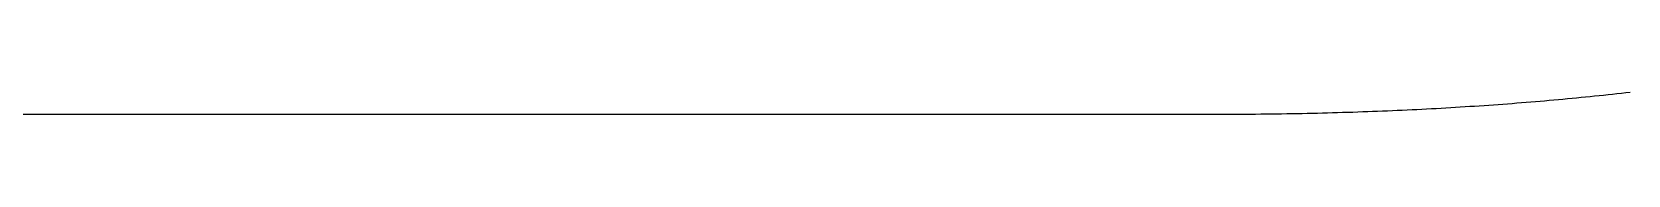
# Model space of a CAD drawing. Extents: x -14 to 314, y -178 to 13.
# Drawn here: x 34.02 to 53.86, y -178.5 to -178.23 of the extents above; entities that cross this region are included whole.
import ezdxf

# ---------------------------------------------------------------- set-up
doc = ezdxf.new("R2010")
doc.units = 0
doc.layers.add('BLACK', color=7, linetype='CONTINUOUS')

msp = doc.modelspace()

# ---------------------------------------------------------------- linework, layer by layer
at = {"layer": 'BLACK', "linetype": 'CONTINUOUS'}
for p, q in [((52.76873, -178.336564), (52.711401, -178.341416)), ((52.825938, -178.331641), (52.76873, -178.336564)), ((52.883025, -178.326649), (52.825938, -178.331641)), ((52.93999, -178.321587), (52.883025, -178.326649)), ((52.996834, -178.316456), (52.93999, -178.321587)), ((53.053558, -178.311256), (52.996834, -178.316456)), ((53.110162, -178.305986), (53.053558, -178.311256)), ((53.166646, -178.300647), (53.110162, -178.305986)), ((53.22301, -178.29524), (53.166646, -178.300647)), ((53.279255, -178.289763), (53.22301, -178.29524)), ((53.33538, -178.284218), (53.279255, -178.289763)), ((53.391387, -178.278605), (53.33538, -178.284218)), ((53.447274, -178.272923), (53.391387, -178.278605)), ((53.503044, -178.267173), (53.447274, -178.272923)), ((53.558695, -178.261355), (53.503044, -178.267173)), ((53.614228, -178.255468), (53.558695, -178.261355)), ((53.669644, -178.249514), (53.614228, -178.255468)), ((53.724942, -178.243493), (53.669644, -178.249514)), ((53.780123, -178.237403), (53.724942, -178.243493)), ((53.835188, -178.231246), (53.780123, -178.237403)), ((53.890135, -178.225022), (53.835188, -178.231246)), ((48.75, -178.5), (10.75, -178.5)), ((48.776864, -178.499993), (48.75, -178.5)), ((48.842553, -178.499921), (48.776864, -178.499993)), ((48.908101, -178.499769), (48.842553, -178.499921)), ((48.973511, -178.499537), (48.908101, -178.499769)), ((49.038781, -178.499226), (48.973511, -178.499537)), ((49.103912, -178.498835), (49.038781, -178.499226)), ((49.168904, -178.498366), (49.103912, -178.498835)), ((49.233759, -178.497818), (49.168904, -178.498366)), ((49.298475, -178.497191), (49.233759, -178.497818)), ((49.363054, -178.496485), (49.298475, -178.497191)), ((49.427495, -178.495702), (49.363054, -178.496485)), ((49.4918, -178.49484), (49.427495, -178.495702)), ((49.555967, -178.4939), (49.4918, -178.49484)), ((49.619999, -178.492882), (49.555967, -178.4939)), ((49.683894, -178.491786), (49.619999, -178.492882)), ((49.747653, -178.490613), (49.683894, -178.491786)), ((49.811276, -178.489363), (49.747653, -178.490613)), ((49.874765, -178.488035), (49.811276, -178.489363)), ((49.938118, -178.48663), (49.874765, -178.488035)), ((50.001336, -178.485149), (49.938118, -178.48663)), ((50.064421, -178.48359), (50.001336, -178.485149)), ((50.127371, -178.481955), (50.064421, -178.48359)), ((50.190187, -178.480244), (50.127371, -178.481955)), ((50.25287, -178.478456), (50.190187, -178.480244)), ((50.315419, -178.476593), (50.25287, -178.478456)), ((50.377836, -178.474653), (50.315419, -178.476593)), ((50.44012, -178.472638), (50.377836, -178.474653)), ((50.502271, -178.470547), (50.44012, -178.472638)), ((50.564291, -178.46838), (50.502271, -178.470547)), ((50.626178, -178.466139), (50.564291, -178.46838)), ((50.687934, -178.463822), (50.626178, -178.466139)), ((50.749559, -178.46143), (50.687934, -178.463822)), ((50.811053, -178.458963), (50.749559, -178.46143)), ((50.872417, -178.456422), (50.811053, -178.458963)), ((50.933649, -178.453806), (50.872417, -178.456422)), ((50.994752, -178.451115), (50.933649, -178.453806)), ((51.055725, -178.448351), (50.994752, -178.451115)), ((51.116569, -178.445512), (51.055725, -178.448351)), ((51.177283, -178.4426), (51.116569, -178.445512)), ((51.237869, -178.439613), (51.177283, -178.4426)), ((51.298325, -178.436553), (51.237869, -178.439613)), ((51.358653, -178.43342), (51.298325, -178.436553)), ((51.418854, -178.430213), (51.358653, -178.43342)), ((51.478926, -178.426934), (51.418854, -178.430213)), ((51.538871, -178.423581), (51.478926, -178.426934)), ((51.598688, -178.420155), (51.538871, -178.423581)), ((51.658378, -178.416657), (51.598688, -178.420155)), ((51.717942, -178.413086), (51.658378, -178.416657)), ((51.777379, -178.409442), (51.717942, -178.413086)), ((51.836691, -178.405727), (51.777379, -178.409442)), ((51.895876, -178.401939), (51.836691, -178.405727)), ((51.954935, -178.398079), (51.895876, -178.401939)), ((52.013869, -178.394147), (51.954935, -178.398079)), ((52.072679, -178.390144), (52.013869, -178.394147)), ((52.131363, -178.386069), (52.072679, -178.390144)), ((52.189923, -178.381923), (52.131363, -178.386069)), ((52.248358, -178.377705), (52.189923, -178.381923)), ((52.30667, -178.373416), (52.248358, -178.377705)), ((52.364857, -178.369057), (52.30667, -178.373416)), ((52.422922, -178.364626), (52.364857, -178.369057)), ((52.480863, -178.360125), (52.422922, -178.364626)), ((52.538681, -178.355553), (52.480863, -178.360125)), ((52.596377, -178.350911), (52.538681, -178.355553)), ((52.65395, -178.346199), (52.596377, -178.350911)), ((52.711401, -178.341416), (52.65395, -178.346199))]:
    msp.add_line(p, q, dxfattribs=at)

doc.saveas('drawing.dxf')
